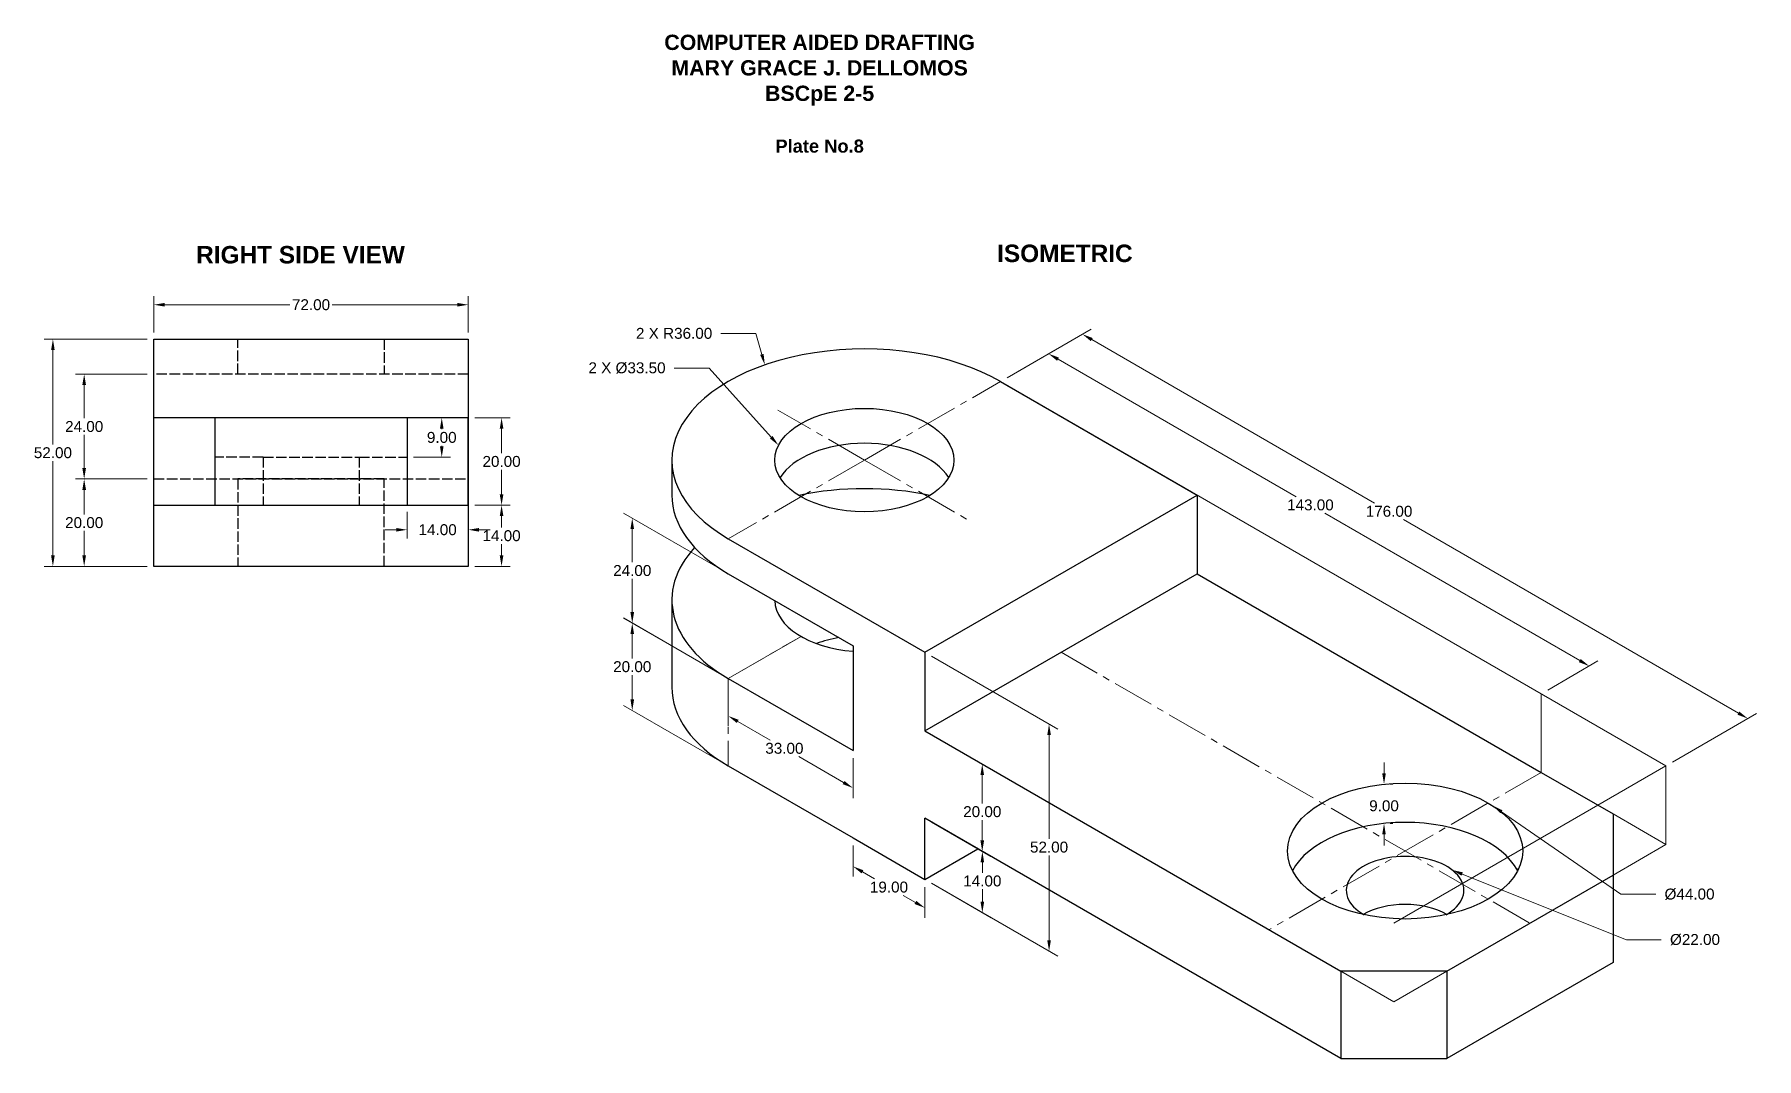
# Model space of a CAD drawing. Header units: millimetres. Extents: x 32329 to 32723, y -160 to 75.
import ezdxf
from ezdxf import colors
from ezdxf.entities.mleader import LeaderData, LeaderLine
from ezdxf.math import Vec2, Vec3

# ---------------------------------------------------------------- set-up
doc = ezdxf.new("R2010")
doc.units = ezdxf.units.MM
doc.linetypes.add('ACAD_ISO02W100', pattern=[15, 12, -3])
doc.linetypes.add('CENTER2', pattern=[28.575, 19.05, -3.175, 3.175, -3.175])
for name, color, linetype, lineweight, true_color in [('centerline', 7, 'CENTER2', 13, 0xffcd00), ('construction', 7, 'Continuous', 9, 0x0072ce), ('dimension', 7, 'Continuous', 13, 0x509e2f), ('hidden', 7, 'ACAD_ISO02W100', 25, 0xcb6015)]:
    doc.layers.add(name, color=color, linetype=linetype, lineweight=lineweight, true_color=true_color)
doc.layers.add('objectline', color=7, linetype='Continuous', lineweight=30)
doc.styles.get("Standard").update_dxf_attribs({"font": 'arial.ttf'})
doc.dimstyles.new('grace', dxfattribs={"dimtxt": 2.5, "dimasz": 2.5, "dimexe": 2, "dimexo": 1.5, "dimtad": 0, "dimtih": 1, "dimtoh": 1, "dimzin": 9, "dimdsep": 46, "dimtxsty": 'Standard', "dimcen": 0.5, "dimclrd": 256, "dimclre": 256, "dimclrt": 256, "dimadec": 0, "dimazin": 0, "dimtfac": 1, "dimtofl": 0, "dimtmove": 0, "dimatfit": 3, "dimfxl": 1, "dimtfillclr": 256, "dimlwd": -1, "dimlwe": -1, "dimarcsym": 1})

# ---------------------------------------------------------------- blocks, each defined once
blk = doc.blocks.new('*D5')
at = {"layer": 'Defpoints', "color": 0, "transparency": 16777216}
for p in [(32487.63, -48.94), (32465.64, -60.24), (32487.63, -72.94)]:
    blk.add_point(p, dxfattribs=at)
at = {"layer": 'dimension', "transparency": 16777216}
for p, q in [((32486.13, -48.07), (32463.64, -35.08)), ((32465.64, -38.74), (32465.64, -46.34)), ((32465.64, -57.74), (32465.64, -50.14)), ((32486.13, -72.07), (32463.64, -59.08))]:
    blk.add_line(p, q, dxfattribs=at)
for points in [[(32465.22, -38.74), (32466.06, -38.74), (32465.64, -36.24)], [(32465.22, -57.74), (32466.06, -57.74), (32465.64, -60.24)]]:
    blk.add_solid(points, dxfattribs=at)
at = {"layer": 'dimension', "transparency": 16777216, "insert": (32465.64, -48.24), "char_height": 2.5, "attachment_point": 5}
blk.add_mtext('24.00', dxfattribs=at)
blk = doc.blocks.new('*D6')
at = {"layer": 'Defpoints', "color": 0, "transparency": 16777216}
for p in [(32487.63, -72.94), (32465.64, -80.24), (32487.63, -92.94)]:
    blk.add_point(p, dxfattribs=at)
at = {"layer": 'dimension', "transparency": 16777216}
for p, q in [((32486.13, -72.07), (32463.64, -59.09)), ((32465.64, -62.74), (32465.64, -68.34)), ((32465.64, -77.74), (32465.64, -72.14)), ((32486.13, -92.07), (32463.64, -79.09))]:
    blk.add_line(p, q, dxfattribs=at)
for points in [[(32465.23, -62.74), (32466.06, -62.74), (32465.64, -60.24)], [(32465.23, -77.74), (32466.06, -77.74), (32465.64, -80.24)]]:
    blk.add_solid(points, dxfattribs=at)
at = {"layer": 'dimension', "transparency": 16777216, "insert": (32465.64, -70.24), "char_height": 2.5, "attachment_point": 5}
blk.add_mtext('20.00', dxfattribs=at)
blk = doc.blocks.new('*D7')
at = {"layer": 'Defpoints', "color": 0, "transparency": 16777216}
for p in [(32487.63, -72.94), (32516.21, -89.44), (32516.21, -98.01)]:
    blk.add_point(p, dxfattribs=at)
at = {"layer": 'dimension', "transparency": 16777216}
for p, q in [((32487.63, -74.67), (32487.63, -83.82)), ((32489.8, -82.76), (32497.2, -87.03)), ((32514.05, -96.76), (32503.79, -90.83)), ((32516.21, -91.17), (32516.21, -100.32))]:
    blk.add_line(p, q, dxfattribs=at)
for points in [[(32490.01, -82.4), (32489.59, -83.12), (32487.63, -81.51)], [(32514.26, -96.4), (32513.84, -97.12), (32516.21, -98.01)]]:
    blk.add_solid(points, dxfattribs=at)
at = {"layer": 'dimension', "transparency": 16777216, "insert": (32500.49, -88.93), "char_height": 2.5, "attachment_point": 5}
blk.add_mtext('33.00', dxfattribs=at)
blk = doc.blocks.new('*D8')
at = {"layer": 'Defpoints', "color": 0, "transparency": 16777216}
for p in [(32516.21, -109.44), (32532.67, -118.94), (32532.67, -125.45)]:
    blk.add_point(p, dxfattribs=at)
at = {"layer": 'dimension', "transparency": 16777216}
for p, q in [((32516.21, -111.17), (32516.21, -118.26)), ((32518.38, -117.2), (32521.15, -118.8)), ((32532.67, -120.67), (32532.67, -127.76)), ((32530.5, -124.2), (32527.73, -122.6))]:
    blk.add_line(p, q, dxfattribs=at)
for points in [[(32518.59, -116.84), (32518.17, -117.56), (32516.21, -115.95)], [(32530.71, -123.84), (32530.29, -124.56), (32532.67, -125.45)]]:
    blk.add_solid(points, dxfattribs=at)
at = {"layer": 'dimension', "transparency": 16777216, "insert": (32524.44, -120.7), "char_height": 2.5, "attachment_point": 5}
blk.add_mtext('19.00', dxfattribs=at)
blk = doc.blocks.new('*D9')
at = {"layer": 'Defpoints', "color": 0, "transparency": 16777216}
for p in [(32532.67, -104.94), (32545.83, -112.54), (32532.67, -118.94)]:
    blk.add_point(p, dxfattribs=at)
at = {"layer": 'dimension', "transparency": 16777216}
for p, q in [((32534.17, -105.8), (32547.83, -113.69)), ((32545.83, -115.04), (32545.83, -117.4)), ((32534.17, -119.8), (32547.83, -127.69)), ((32545.83, -124.04), (32545.83, -121.2))]:
    blk.add_line(p, q, dxfattribs=at)
for points in [[(32545.41, -115.04), (32546.24, -115.04), (32545.83, -112.54)], [(32545.41, -124.04), (32546.24, -124.04), (32545.83, -126.54)]]:
    blk.add_solid(points, dxfattribs=at)
at = {"layer": 'dimension', "transparency": 16777216, "insert": (32545.83, -119.3), "char_height": 2.5, "attachment_point": 5}
blk.add_mtext('14.00', dxfattribs=at)
blk = doc.blocks.new('*D10')
at = {"layer": 'Defpoints', "color": 0, "transparency": 16777216}
for p in [(32532.67, -84.94), (32532.67, -104.94), (32545.81, -112.52)]:
    blk.add_point(p, dxfattribs=at)
at = {"layer": 'dimension', "transparency": 16777216}
for p, q in [((32534.17, -85.8), (32547.81, -93.68)), ((32545.81, -95.02), (32545.81, -101.53)), ((32534.17, -105.8), (32547.81, -113.68)), ((32545.81, -110.02), (32545.81, -105.33))]:
    blk.add_line(p, q, dxfattribs=at)
for points in [[(32545.39, -95.02), (32546.22, -95.02), (32545.81, -92.52)], [(32545.39, -110.02), (32546.22, -110.02), (32545.81, -112.52)]]:
    blk.add_solid(points, dxfattribs=at)
at = {"layer": 'dimension', "transparency": 16777216, "insert": (32545.81, -103.43), "char_height": 2.5, "attachment_point": 5}
blk.add_mtext('20.00', dxfattribs=at)
blk = doc.blocks.new('*D11')
at = {"layer": 'Defpoints', "color": 0, "transparency": 16777216}
for p in [(32532.67, -66.94), (32532.67, -118.94), (32561.11, -135.36)]:
    blk.add_point(p, dxfattribs=at)
at = {"layer": 'dimension', "transparency": 16777216}
for p, q in [((32534.17, -67.8), (32563.11, -84.52)), ((32561.11, -85.86), (32561.11, -109.65)), ((32561.11, -132.86), (32561.11, -113.45)), ((32534.17, -119.8), (32563.11, -136.52))]:
    blk.add_line(p, q, dxfattribs=at)
for points in [[(32560.7, -85.86), (32561.53, -85.86), (32561.11, -83.36)], [(32560.7, -132.86), (32561.53, -132.86), (32561.11, -135.36)]]:
    blk.add_solid(points, dxfattribs=at)
at = {"layer": 'dimension', "transparency": 16777216, "insert": (32561.11, -111.55), "char_height": 2.5, "attachment_point": 5}
blk.add_mtext('52.00', dxfattribs=at)
blk = doc.blocks.new('*D12')
at = {"layer": 'Defpoints', "color": 0, "transparency": 16777216}
for p in [(32549.99, -4.94), (32721.16, -82.11), (32702.41, -92.94)]:
    blk.add_point(p, dxfattribs=at)
at = {"layer": 'dimension', "transparency": 16777216}
for p, q in [((32551.49, -4.07), (32570.74, 7.04)), ((32570.9, 4.64), (32635.68, -32.77)), ((32718.99, -80.86), (32642.27, -36.57)), ((32703.91, -92.07), (32723.16, -80.96))]:
    blk.add_line(p, q, dxfattribs=at)
for points in [[(32571.11, 5), (32570.69, 4.28), (32568.74, 5.89)], [(32719.2, -80.5), (32718.78, -81.22), (32721.16, -82.11)]]:
    blk.add_solid(points, dxfattribs=at)
at = {"layer": 'dimension', "transparency": 16777216, "insert": (32638.98, -34.67), "char_height": 2.5, "attachment_point": 5}
blk.add_mtext('176.00', dxfattribs=at)
blk = doc.blocks.new('*D13')
at = {"layer": 'Defpoints', "color": 0, "transparency": 16777216}
for p in [(32549.99, -4.94), (32684.83, -70.09), (32673.83, -76.44)]:
    blk.add_point(p, dxfattribs=at)
at = {"layer": 'dimension', "transparency": 16777216}
for p, q in [((32551.49, -4.07), (32562.99, 2.57)), ((32563.16, 0.16), (32617.67, -31.31)), ((32682.67, -68.84), (32624.26, -35.12)), ((32675.33, -75.57), (32686.83, -68.93))]:
    blk.add_line(p, q, dxfattribs=at)
for points in [[(32563.36, 0.53), (32562.95, -0.2), (32560.99, 1.41)], [(32682.87, -68.47), (32682.46, -69.2), (32684.83, -70.09)]]:
    blk.add_solid(points, dxfattribs=at)
at = {"layer": 'dimension', "transparency": 16777216, "insert": (32620.97, -33.21), "char_height": 2.5, "attachment_point": 5}
blk.add_mtext('143.00', dxfattribs=at)
blk = doc.blocks.new('*D16')
at = {"layer": 'Defpoints', "color": 0, "transparency": 16777216}
for p in [(32637.73, -97.14), (32637.73, -106.14), (32637.83, -106.14)]:
    blk.add_point(p, dxfattribs=at)
at = {"layer": 'dimension', "transparency": 16777216}
for p, q in [((32637.83, -94.64), (32637.83, -92.14)), ((32639.23, -97.14), (32639.83, -97.14)), ((32639.23, -106.14), (32639.83, -106.14)), ((32637.83, -108.64), (32637.83, -111.14))]:
    blk.add_line(p, q, dxfattribs=at)
for points in [[(32637.41, -94.64), (32638.24, -94.64), (32637.83, -97.14)], [(32637.41, -108.64), (32638.24, -108.64), (32637.83, -106.14)]]:
    blk.add_solid(points, dxfattribs=at)
at = {"layer": 'dimension', "transparency": 16777216, "insert": (32637.83, -102.09), "char_height": 2.5, "attachment_point": 5}
blk.add_mtext('9.00', dxfattribs=at)
blk = doc.blocks.new('*D52')
at = {"layer": 'Defpoints', "color": 0, "transparency": 16777216}
for p in [(32356.07, 4.74), (32332.95, -47.26), (32356.07, -47.26)]:
    blk.add_point(p, dxfattribs=at)
at = {"layer": 'dimension', "transparency": 16777216}
for p, q in [((32354.57, 4.74), (32330.95, 4.74)), ((32332.95, 2.24), (32332.95, -19.36)), ((32332.95, -44.76), (32332.95, -23.16)), ((32354.57, -47.26), (32330.95, -47.26))]:
    blk.add_line(p, q, dxfattribs=at)
for points in [[(32332.53, 2.24), (32333.36, 2.24), (32332.95, 4.74)], [(32332.53, -44.76), (32333.36, -44.76), (32332.95, -47.26)]]:
    blk.add_solid(points, dxfattribs=at)
at = {"layer": 'dimension', "transparency": 16777216, "insert": (32332.95, -21.26), "char_height": 2.5, "width": 8.4277, "attachment_point": 5}
blk.add_mtext('52.00', dxfattribs=at)
blk = doc.blocks.new('*D53')
at = {"layer": 'Defpoints', "color": 0, "transparency": 16777216}
for p in [(32356.07, -3.26), (32340.11, -27.26), (32356.07, -27.26)]:
    blk.add_point(p, dxfattribs=at)
at = {"layer": 'dimension', "transparency": 16777216}
for p, q in [((32354.57, -3.26), (32338.11, -3.26)), ((32340.11, -5.76), (32340.11, -13.36)), ((32340.11, -24.76), (32340.11, -17.16)), ((32354.57, -27.26), (32338.11, -27.26))]:
    blk.add_line(p, q, dxfattribs=at)
for points in [[(32339.69, -5.76), (32340.53, -5.76), (32340.11, -3.26)], [(32339.69, -24.76), (32340.53, -24.76), (32340.11, -27.26)]]:
    blk.add_solid(points, dxfattribs=at)
at = {"layer": 'dimension', "transparency": 16777216, "insert": (32340.11, -15.26), "char_height": 2.5, "attachment_point": 5}
blk.add_mtext('24.00', dxfattribs=at)
blk = doc.blocks.new('*D54')
at = {"layer": 'Defpoints', "color": 0, "transparency": 16777216}
for p in [(32356.07, -27.26), (32340.11, -47.26), (32356.07, -47.26)]:
    blk.add_point(p, dxfattribs=at)
at = {"layer": 'dimension', "transparency": 16777216}
for p, q in [((32354.57, -27.26), (32338.11, -27.26)), ((32340.11, -29.76), (32340.11, -35.36)), ((32340.11, -44.76), (32340.11, -39.16)), ((32354.57, -47.26), (32338.11, -47.26))]:
    blk.add_line(p, q, dxfattribs=at)
for points in [[(32339.69, -29.76), (32340.53, -29.76), (32340.11, -27.26)], [(32339.69, -44.76), (32340.53, -44.76), (32340.11, -47.26)]]:
    blk.add_solid(points, dxfattribs=at)
at = {"layer": 'dimension', "transparency": 16777216, "insert": (32340.11, -37.26), "char_height": 2.5, "attachment_point": 5}
blk.add_mtext('20.00', dxfattribs=at)
blk = doc.blocks.new('*D55')
at = {"layer": 'Defpoints', "color": 0, "transparency": 16777216}
for p in [(32414.07, -33.26), (32428.07, -33.26), (32428.07, -38.89)]:
    blk.add_point(p, dxfattribs=at)
at = {"layer": 'dimension', "transparency": 16777216}
for p, q in [((32414.07, -34.76), (32414.07, -40.89)), ((32428.07, -34.76), (32428.07, -40.89)), ((32411.57, -38.89), (32409.07, -38.89)), ((32430.57, -38.89), (32433.07, -38.89))]:
    blk.add_line(p, q, dxfattribs=at)
for points in [[(32411.57, -38.48), (32411.57, -39.31), (32414.07, -38.89)], [(32430.57, -38.48), (32430.57, -39.31), (32428.07, -38.89)]]:
    blk.add_solid(points, dxfattribs=at)
at = {"layer": 'dimension', "transparency": 16777216, "insert": (32421.07, -38.89), "char_height": 2.5, "attachment_point": 5}
blk.add_mtext('14.00', dxfattribs=at)
blk = doc.blocks.new('*D56')
at = {"layer": 'Defpoints', "color": 0, "transparency": 16777216}
for p in [(32428.07, -13.26), (32428.07, -33.26), (32435.71, -33.26)]:
    blk.add_point(p, dxfattribs=at)
at = {"layer": 'dimension', "transparency": 16777216}
for p, q in [((32429.57, -13.26), (32437.71, -13.26)), ((32435.71, -15.76), (32435.71, -21.36)), ((32435.71, -30.76), (32435.71, -25.16)), ((32429.57, -33.26), (32437.71, -33.26))]:
    blk.add_line(p, q, dxfattribs=at)
for points in [[(32435.29, -15.76), (32436.13, -15.76), (32435.71, -13.26)], [(32435.29, -30.76), (32436.13, -30.76), (32435.71, -33.26)]]:
    blk.add_solid(points, dxfattribs=at)
at = {"layer": 'dimension', "transparency": 16777216, "insert": (32435.71, -23.26), "char_height": 2.5, "attachment_point": 5}
blk.add_mtext('20.00', dxfattribs=at)
blk = doc.blocks.new('*D57')
at = {"layer": 'Defpoints', "color": 0, "transparency": 16777216}
for p in [(32428.07, -33.26), (32435.71, -33.26), (32428.07, -47.26)]:
    blk.add_point(p, dxfattribs=at)
at = {"layer": 'dimension', "transparency": 16777216}
for p, q in [((32429.57, -33.26), (32437.71, -33.26)), ((32435.71, -35.76), (32435.71, -38.36)), ((32435.71, -44.76), (32435.71, -42.16)), ((32429.57, -47.26), (32437.71, -47.26))]:
    blk.add_line(p, q, dxfattribs=at)
for points in [[(32435.29, -35.76), (32436.13, -35.76), (32435.71, -33.26)], [(32435.29, -44.76), (32436.13, -44.76), (32435.71, -47.26)]]:
    blk.add_solid(points, dxfattribs=at)
at = {"layer": 'dimension', "transparency": 16777216, "insert": (32435.71, -40.26), "char_height": 2.5, "attachment_point": 5}
blk.add_mtext('14.00', dxfattribs=at)
blk = doc.blocks.new('*D58')
at = {"layer": 'Defpoints', "color": 0, "transparency": 16777216}
for p in [(32428.07, 12.62), (32356.07, 4.74), (32428.07, 4.74)]:
    blk.add_point(p, dxfattribs=at)
at = {"layer": 'dimension', "transparency": 16777216}
for p, q in [((32356.07, 6.24), (32356.07, 14.62)), ((32358.57, 12.62), (32387.24, 12.62)), ((32425.57, 12.62), (32396.9, 12.62)), ((32428.07, 6.24), (32428.07, 14.62))]:
    blk.add_line(p, q, dxfattribs=at)
for points in [[(32358.57, 13.04), (32358.57, 12.21), (32356.07, 12.62)], [(32425.57, 13.04), (32425.57, 12.21), (32428.07, 12.62)]]:
    blk.add_solid(points, dxfattribs=at)
at = {"layer": 'dimension', "transparency": 16777216, "insert": (32392.07, 12.62), "char_height": 2.5, "attachment_point": 5}
blk.add_mtext('72.00', dxfattribs=at)
blk = doc.blocks.new('*D59')
at = {"layer": 'Defpoints', "color": 0, "transparency": 16777216}
for p in [(32414.07, -13.26), (32414.07, -22.26), (32422.01, -22.26)]:
    blk.add_point(p, dxfattribs=at)
at = {"layer": 'dimension', "transparency": 16777216}
for p, q in [((32415.57, -13.26), (32424.01, -13.26)), ((32422.01, -15.76), (32422.01, -15.86)), ((32422.01, -19.76), (32422.01, -19.66)), ((32415.57, -22.26), (32424.01, -22.26))]:
    blk.add_line(p, q, dxfattribs=at)
for points in [[(32421.59, -15.76), (32422.43, -15.76), (32422.01, -13.26)], [(32421.59, -19.76), (32422.43, -19.76), (32422.01, -22.26)]]:
    blk.add_solid(points, dxfattribs=at)
at = {"layer": 'dimension', "transparency": 16777216, "insert": (32422.01, -17.76), "char_height": 2.5, "attachment_point": 5}
blk.add_mtext('9.00', dxfattribs=at)

msp = doc.modelspace()

# ---------------------------------------------------------------- linework, layer by layer
at = {"layer": 'centerline', "ltscale": 0.5}
for p, q in [((32518.811, -22.938), (32549.987, -4.938)), ((32518.811, -22.938), (32498.962, -11.478)), ((32518.811, -22.938), (32487.634, -40.938)), ((32518.811, -22.938), (32543.268, -37.059)), ((32487.634, -72.938), (32504.305, -63.313)), ((32563.844, -66.938), (32671.231, -128.938)), ((32487.634, -72.938), (32487.634, -92.938)), ((32673.829, -94.438), (32611.475, -130.438))]:
    msp.add_line(p, q, dxfattribs=at)
at = {"layer": 'construction'}
for p, q in [((32549.987, -4.938), (32702.408, -92.938)), ((32673.829, -76.438), (32673.829, -94.438)), ((32702.408, -92.938), (32640.054, -128.938)), ((32702.408, -92.938), (32702.408, -110.938)), ((32690.284, -103.938), (32702.408, -110.938)), ((32690.284, -117.938), (32702.408, -110.938)), ((32652.178, -139.938), (32690.284, -117.938)), ((32668.283, -116.64), (32668.711, -116.393)), ((32627.93, -139.938), (32640.054, -146.938)), ((32640.054, -146.938), (32652.178, -139.938))]:
    msp.add_line(p, q, dxfattribs=at)
at = {"layer": 'dimension'}
msp.add_line((32504.305, -63.313), (32487.634, -72.938), dxfattribs=at)
at = {"layer": 'hidden', "ltscale": 0.2}
for p, q in [((32375.318, -3.261), (32375.318, 4.739)), ((32408.818, 4.739), (32408.818, -3.261)), ((32428.068, -3.261), (32356.068, -3.261)), ((32381.068, -22.261), (32370.068, -22.261)), ((32381.068, -22.261), (32381.068, -33.261)), ((32381.068, -22.261), (32403.068, -22.261)), ((32403.068, -22.261), (32403.068, -33.261)), ((32403.068, -22.261), (32414.068, -22.261)), ((32356.068, -27.261), (32428.068, -27.261)), ((32408.818, -27.261), (32375.318, -27.261)), ((32375.318, -27.261), (32375.318, -47.261)), ((32408.818, -47.261), (32408.818, -27.261))]:
    msp.add_line(p, q, dxfattribs=at)
at = {"layer": 'hidden'}
for p, q in [((32370.068, -13.261), (32370.068, -22.261)), ((32414.068, -13.261), (32414.068, -22.261))]:
    msp.add_line(p, q, dxfattribs=at)
at = {"layer": 'objectline'}
for p, q in [((32356.068, -47.261), (32356.068, 4.739)), ((32356.068, 4.739), (32428.068, 4.739)), ((32428.068, 4.739), (32428.068, -47.261)), ((32549.987, -4.938), (32595.021, -30.938)), ((32428.068, -13.261), (32356.068, -13.261)), ((32370.068, -13.261), (32370.068, -33.261)), ((32414.068, -13.261), (32414.068, -33.261)), ((32428.068, -33.261), (32428.068, -13.261)), ((32474.72, -22.938), (32474.72, -30.938)), ((32532.667, -66.938), (32595.021, -30.938)), ((32595.021, -30.938), (32595.021, -48.938)), ((32356.068, -33.261), (32428.068, -33.261)), ((32487.634, -40.938), (32516.212, -57.438)), ((32428.068, -47.261), (32356.068, -47.261)), ((32487.634, -48.938), (32516.212, -65.438)), ((32532.667, -84.938), (32595.021, -48.938)), ((32595.021, -48.938), (32673.829, -94.438)), ((32474.72, -54.912), (32474.72, -74.912)), ((32516.212, -57.438), (32532.667, -66.938)), ((32516.212, -65.438), (32516.212, -89.438)), ((32532.667, -66.938), (32532.667, -84.938)), ((32487.634, -72.938), (32516.212, -89.438)), ((32532.667, -84.938), (32627.93, -139.938)), ((32487.634, -92.938), (32516.212, -109.438)), ((32673.829, -94.438), (32690.284, -103.938)), ((32532.667, -118.938), (32532.667, -104.938)), ((32627.93, -159.938), (32532.667, -104.938)), ((32690.284, -103.938), (32690.284, -137.938)), ((32516.212, -109.438), (32532.667, -118.938)), ((32532.667, -118.938), (32544.791, -111.938)), ((32652.178, -139.938), (32690.284, -117.938)), ((32690.284, -137.938), (32652.178, -159.938)), ((32652.178, -139.938), (32627.93, -139.938)), ((32627.93, -139.938), (32627.93, -159.938)), ((32652.178, -139.938), (32652.178, -159.938)), ((32627.93, -159.938), (32652.178, -159.938))]:
    msp.add_line(p, q, dxfattribs=at)
for centre, major_axis, start_param, end_param in [((32518.811, -22.938), (-44.091, 0), 3.9269908, 7.0685835), ((32518.811, -30.938), (-20.514, 0), 3.486089, 5.938689), ((32518.811, -30.938), (-44.091, 0), 6.2831853, 7.0685835), ((32518.811, -54.938), (-44.091, 0), 10.6479397, 11.3432089), ((32518.811, -54.938), (-44.091, 0), 5.7923026, 7.0685835), ((32518.811, -54.938), (-20.514, 0), 6.2964415, 7.7269946), ((32518.811, -74.938), (-20.514, 0), 4.9998526, 5.2779154), ((32518.811, -74.938), (-44.091, 0), 6.2821607, 7.0685835), ((32642.652, -121.438), (-26.944, 0), 3.4350578, 5.9897202), ((32642.652, -121.438), (-13.472, 0), 2.3409258, 7.0838521), ((32642.652, -132.438), (-13.472, 0), 3.9201957, 5.5045823)]:
    msp.add_ellipse(centre, major_axis=major_axis, ratio=0.5773503, start_param=start_param, end_param=end_param, dxfattribs=at)
for centre, major_axis in [((32518.811, -22.938), (-20.514, 0)), ((32642.652, -112.438), (-26.944, 0))]:
    msp.add_ellipse(centre, major_axis=major_axis, ratio=0.5773503, dxfattribs=at)

# ---------------------------------------------------------------- texts
at = {"char_height": 4, "attachment_point": 1}
for s, width, heights, insert in [('\\pxsm1,t5;{\\fArial|b1|i0|c0|p34;\\P\\pqc;\\H0.875x;\\PCOMPUTER AIDED DRAFTING\\PMARY GRACE J. DELLOMOS\\PBSCpE 2-5\\H0.85714x;\\P\\psm1.3;\\PPlate No.8}', 339.68572, [50.894], (32338.714, 86.952)), ('\\pxsm1.3,qc,t5;{\\fArial|b1|i0|c0|p34;RIGHT SIDE VIEW}', 344.32399, [5.402], (32217.503, 26.078)), ('\\pxsm1.3,qc,t5;{\\fArial|b1|i0|c0|p34;ISOMETRIC}', 344.32399, [5.402], (32392.572, 26.396))]:
    msp.add_mtext_dynamic_manual_height_columns(s, width=width, gutter_width=12.5, heights=heights, dxfattribs=dict(at, insert=insert))

# ---------------------------------------------------------------- dimensions: what is measured, and where the dimension line sits
at = {"layer": 'dimension', "color": 32}
for base, p1, p2, picture, middle in [((32428.068, 12.623), (32356.068, 4.739), (32428.068, 4.739), '*D58', (32392.068, 12.623)), ((32428.068, -38.892), (32414.068, -33.261), (32428.068, -33.261), '*D55', (32421.068, -38.892))]:
    dim = msp.add_linear_dim(base=base, p1=p1, p2=p2, text='<>.00', dimstyle='grace', dxfattribs=at)
    dim.commit()
    dim.dimension.update_dxf_attribs({"geometry": picture, "text_midpoint": middle})
for base, p1, p2, picture, middle in [((32332.948, -47.261), (32356.068, 4.739), (32356.068, -47.261), '*D52', (32332.948, -21.261)), ((32340.11, -27.261), (32356.068, -3.261), (32356.068, -27.261), '*D53', (32340.11, -15.261)), ((32435.71, -33.261), (32428.068, -13.261), (32428.068, -33.261), '*D56', (32435.71, -23.261)), ((32340.11, -47.261), (32356.068, -27.261), (32356.068, -47.261), '*D54', (32340.11, -37.261)), ((32435.71, -33.261), (32428.068, -47.261), (32428.068, -33.261), '*D57', (32435.71, -40.261))]:
    dim = msp.add_linear_dim(base=base, p1=p1, p2=p2, angle=90, text='<>.00', dimstyle='grace', dxfattribs=at)
    dim.commit()
    dim.dimension.update_dxf_attribs({"geometry": picture, "text_midpoint": middle})
at = {"layer": 'dimension'}
for base, p1, p2, angle, picture, middle, dimtype in [((32721.156, -82.114), (32549.987, -4.938), (32702.408, -92.938), 330, '*D12', (32638.978, -34.668), 161), ((32684.832, -70.086), (32549.987, -4.938), (32673.829, -76.438), 330, '*D13', (32620.968, -33.214), 161), ((32465.639, -60.24), (32487.634, -48.938), (32487.634, -72.938), 90, '*D5', (32465.639, -48.24), 160), ((32465.644, -80.242), (32487.634, -72.938), (32487.634, -92.938), 90, '*D6', (32465.644, -70.242), 160), ((32561.114, -135.362), (32532.667, -66.938), (32532.667, -118.938), 90, '*D11', (32561.114, -111.548), 160), ((32516.212, -98.007), (32487.634, -72.938), (32516.212, -89.438), 330, '*D7', (32500.491, -88.931), 161), ((32545.806, -112.524), (32532.667, -84.938), (32532.667, -104.938), 90, '*D10', (32545.806, -103.432), 160), ((32637.828, -106.144), (32637.727, -97.144), (32637.727, -106.144), 90, '*D16', (32637.828, -102.092), 160), ((32545.828, -112.536), (32532.667, -118.938), (32532.667, -104.938), 90, '*D9', (32545.828, -119.303), 160), ((32532.667, -125.452), (32516.212, -109.438), (32532.667, -118.938), 330, '*D8', (32524.44, -120.702), 161)]:
    dim = msp.add_linear_dim(base=base, p1=p1, p2=p2, angle=angle, text='<>.00', dimstyle='grace', dxfattribs=at)
    dim.commit()
    dim.dimension.update_dxf_attribs({"geometry": picture, "text_midpoint": middle, "dimtype": dimtype})
at = {"layer": 'dimension', "color": 32}
dim = msp.add_linear_dim(base=(32422.009, -22.261), p1=(32414.068, -13.261), p2=(32414.068, -22.261), angle=90, text='<>.00', dimstyle='grace', dxfattribs=at)
dim.commit()
dim.dimension.update_dxf_attribs({"geometry": '*D59', "text_midpoint": (32422.009, -17.761), "dimtype": 160})

# ---------------------------------------------------------------- leaders
at = {"layer": 'dimension'}
ml = msp.add_multileader_mtext('Standard', dxfattribs=at)
ml.set_content('2 X R36.00', color=256)
ml.set_leader_properties(color=256, linetype='ByLayer', lineweight=-1)
ml.build(insert=Vec2(0, 0))
ml.multileader.update_dxf_attribs({"arrow_head_size": 2.5})
ctx = ml.context
ctx.base_point, ctx.char_height, ctx.arrow_head_size, ctx.plane_origin = Vec3(32464.762, 6.06), 2.5, 2.5, Vec3(32496.01, -1.15)
ctx.text_align_type = 2
notes = []
notes.append((ctx, [(0, (1, 1, 0), (32493.967, 6.06), (-1, 0), 8, [(0, [(32496.01, -1.15)], 0, [])])]))
ctx.mtext.insert, ctx.mtext.alignment, ctx.mtext.flow_direction = Vec3(32483.967, 7.332), 3, 5
ml = msp.add_multileader_mtext('Standard', dxfattribs=at)
ml.set_content('2 X %%C33.50', color=256)
ml.set_leader_properties(color=256, linetype='ByLayer', lineweight=-1)
ml.build(insert=Vec2(0, 0))
ml.multileader.update_dxf_attribs({"arrow_head_size": 2.5})
ctx = ml.context
ctx.base_point, ctx.char_height, ctx.arrow_head_size, ctx.plane_origin = Vec3(32453.875, -1.856), 2.5, 2.5, Vec3(32499.146, -19.564)
ctx.text_align_type = 2
notes.append((ctx, [(0, (1, 1, 0), (32483.275, -1.856), (-1, 0), 8, [(0, [(32499.146, -19.564)], 0, [])])]))
ctx.mtext.insert, ctx.mtext.alignment, ctx.mtext.flow_direction = Vec3(32473.275, -0.555), 3, 5
ml = msp.add_multileader_mtext('Standard', dxfattribs=at)
ml.set_content('%%C44.00', color=256)
ml.set_leader_properties(color=256, linetype='ByLayer', lineweight=-1)
ml.build(insert=Vec2(0, 0))
ml.multileader.update_dxf_attribs({"arrow_head_size": 2.5})
ctx = ml.context
ctx.base_point, ctx.char_height, ctx.arrow_head_size, ctx.plane_origin = Vec3(32700.08, -122.333), 2.5, 2.5, Vec3(32662.668, -102.024)
notes.append((ctx, [(0, (1, 1, 0), (32692.08, -122.333), (1, 0), 8, [(0, [(32662.668, -102.024)], 0, [])])]))
ctx.mtext.insert, ctx.mtext.flow_direction = Vec3(32702.08, -121.033), 5
ml = msp.add_multileader_mtext('Standard', dxfattribs=at)
ml.set_content('%%C22.00', color=256)
ml.set_leader_properties(color=256, linetype='ByLayer', lineweight=-1)
ml.build(insert=Vec2(0, 0))
ml.multileader.update_dxf_attribs({"arrow_head_size": 2.5})
ctx = ml.context
ctx.base_point, ctx.char_height, ctx.arrow_head_size, ctx.plane_origin = Vec3(32701.33, -132.735), 2.5, 2.5, Vec3(32653.432, -116.773)
notes.append((ctx, [(0, (1, 1, 0), (32693.33, -132.735), (1, 0), 8, [(0, [(32653.432, -116.773)], 0, [])])]))
ctx.mtext.insert, ctx.mtext.flow_direction = Vec3(32703.33, -131.435), 5
for ctx, leaders in notes:
    for number, flags, end, landing, length, lines in leaders:
        leader = LeaderData()
        leader.index, (leader.has_last_leader_line, leader.has_dogleg_vector, leader.attachment_direction) = number, flags
        leader.last_leader_point, leader.dogleg_vector, leader.dogleg_length = Vec3(end), Vec3(landing), length
        for number, points, colour, breaks in lines:
            line = LeaderLine()
            line.index, line.vertices, line.color, line.breaks = number, Vec3.list(points), colors.encode_raw_color(colour), breaks
            leader.lines.append(line)
        ctx.leaders.append(leader)

doc.saveas('drawing.dxf')
